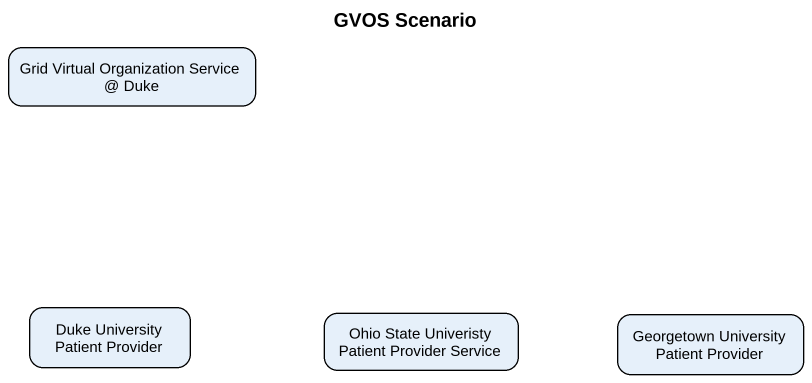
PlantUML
@startuml
title GVOS Scenario
hide empty description
state "Grid Virtual Organization Service @ Duke" as Grid_Virtual_Organization
state "Duke University Patient Provider" as Duke_University_Patient
state "Ohio State Univeristy Patient Provider Service" as Ohio_State_Univeristy
state "Georgetown University Patient Provider" as Georgetown_University
@enduml
